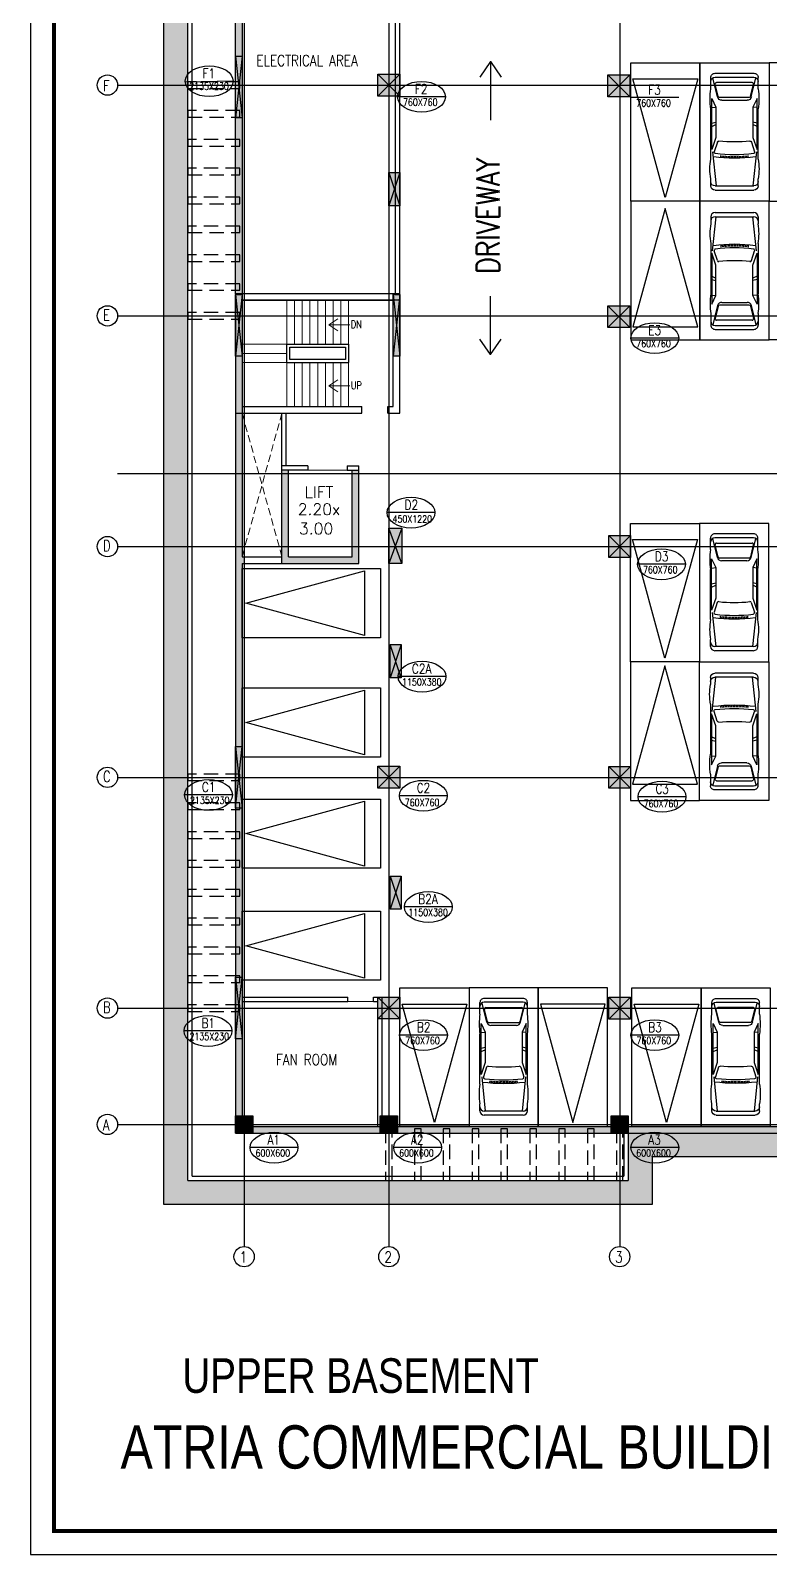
# Model space of a CAD drawing. Extents: x -14054 to 906348, y -36965 to 188562.
# Drawn here: x 792348 to 817974, y 60268 to 113106 of the extents above; entities that cross this region are included whole.
import ezdxf
from ezdxf.enums import TextEntityAlignment as Align

# ---------------------------------------------------------------- set-up
doc = ezdxf.new("R2010")
doc.units = 0
doc.header["$LTSCALE"] = 1000
doc.header["$MEASUREMENT"] = 0
doc.linetypes.add('DASHED', pattern=[0.75, 0.5, -0.25])
doc.linetypes.add('HIDDEN', pattern=[0.375, 0.25, -0.125])
doc.layers.get('0').update_dxf_attribs({"linetype": 'CONTINUOUS'})
for name, color, linetype in [('BOR', 5, 'CONTINUOUS'), ('CAR', 6, 'CONTINUOUS'), ('COL-FIN', 3, 'CONTINUOUS'), ('COL-SOL', 253, 'CONTINUOUS'), ('COL-TX1', 4, 'CONTINUOUS'), ('COL-TX2', 33, 'CONTINUOUS'), ('CROSS', 3, 'CONTINUOUS'), ('GLASS', 9, 'CONTINUOUS'), ('GRID', 8, 'HIDDEN'), ('HATCH', 9, 'CONTINUOUS'), ('HT', 9, 'CONTINUOUS'), ('RETWALL', 7, 'CONTINUOUS'), ('UPPRE', 11, 'CONTINUOUS')]:
    doc.layers.add(name, color=color, linetype=linetype)
for name, color, linetype, lineweight in [('HIDDEN', 7, 'HIDDEN', 15), ('STAIR', 4, 'CONTINUOUS', 15), ('TEXT', 3, 'CONTINUOUS', 15), ('WALL', 2, 'CONTINUOUS', 30), ('WIN', 6, 'CONTINUOUS', 9)]:
    doc.layers.add(name, color=color, linetype=linetype, lineweight=lineweight)
doc.styles.add('ROMANS', font='ROMANS.shx', dxfattribs={"height": 350})
doc.styles.add('STYLE2', font='simplex.shx', dxfattribs={"width": 0.8})
doc.styles.add('SW1', font='arial.ttf')

# ---------------------------------------------------------------- blocks, each defined once
blk = doc.blocks.new('CAR1')
at = {"linetype": 'Continuous'}
for p, q in [((-166, 4334), (-166, 4068)), ((-96, 3029), (38, 4341)), ((0, 4500), (1495, 4500)), ((0, 4341), (1495, 4341)), ((1592, 3029), (1457, 4341)), ((1661, 4334), (1661, 4068)), ((-166, 3305), (-166, 1374)), ((35, 2472), (-123, 2938)), ((-123, 2938), (-123, 967)), ((91, 2650), (-30, 3023)), ((217, 3237), (223, 3173)), ((276, 3242), (281, 3178)), ((335, 3246), (339, 3182)), ((394, 3250), (398, 3186)), ((453, 3253), (456, 3189)), ((512, 3256), (514, 3191)), ((571, 3258), (573, 3193)), ((630, 3259), (631, 3195)), ((689, 3260), (689, 3195)), ((748, 3260), (748, 3196)), ((807, 3260), (806, 3195)), ((866, 3259), (864, 3195)), ((925, 3258), (923, 3193)), ((984, 3256), (981, 3191)), ((1043, 3253), (1040, 3189)), ((1102, 3250), (1098, 3186)), ((1160, 3246), (1156, 3182)), ((1219, 3242), (1214, 3178)), ((1278, 3237), (1273, 3173)), ((1405, 2650), (1526, 3023)), ((1461, 2472), (1619, 2938)), ((1619, 2938), (1619, 967)), ((1661, 3305), (1661, 1374)), ((35, 1300), (35, 2472)), ((1461, 1300), (1461, 2472)), ((-123, 2052), (35, 1978)), ((-123, 1923), (35, 1884)), ((1619, 2052), (1461, 1978)), ((1619, 1923), (1461, 1884)), ((-123, 1317), (35, 1300)), ((-123, 967), (35, 1300)), ((1619, 1317), (1461, 1300)), ((1619, 967), (1461, 1300)), ((-166, 606), (-166, 166)), ((98, 914), (-80, 181)), ((114, 888), (2, 424)), ((1319, 930), (168, 930)), ((259, 1041), (1237, 1041)), ((1372, 888), (1485, 424)), ((1398, 914), (1576, 181)), ((1661, 606), (1661, 166)), ((0, 153), (1495, 153)), ((0, 0), (1495, 0)), ((1431, 356), (56, 356))]:
    blk.add_line(p, q, dxfattribs=at)
for centre, radius, start, end in [((0, 4334), 166, 90.01711, 179.98291), ((0, 4176), 166, 90.01711, 179.98291), ((1495, 4334), 166, 0.0171, 89.98289), ((1495, 4176), 166, 0.0171, 89.98289), ((1947, 3686), 2146, 169.76163, 190.23837), ((-451, 3686), 2146, 349.76163, 10.23837), ((748, -2823), 6100, 82.36711, 97.63289), ((22, 3040), 55.1, 96.83565, 198.16986), ((748, -2891), 6031, 83.02615, 96.97385), ((1473, 3040), 55.1, 341.83015, 83.16435), ((143, 2667), 55.4, 198.10553, 275.97443), ((748, -2856), 5500, 83.75282, 96.24718), ((1352, 2667), 55.4, 264.02557, 341.89445), ((2441, 990), 2635, 171.62164, 188.37836), ((-945, 990), 2635, 351.62164, 8.37837), ((259, 875), 166, 90.04437, 166.31775), ((168, 875), 55.2, 89.91098, 166.26071), ((1237, 875), 166, 13.68224, 89.95563), ((1319, 875), 55.2, 13.73933, 90.08914), ((0, 318), 166, 180.01715, 269.98288), ((0, 165), 165, 179.91745, 270.08243), ((56, 411), 55.2, 166.36609, 269.91083), ((1431, 411), 55.2, 270.08906, 13.63393), ((1495, 318), 166, 270.01713, 359.98285), ((1496, 165), 165, 269.91757, 0.08254)]:
    blk.add_arc(centre, radius, start, end, dxfattribs=at)
blk = doc.blocks.new('*U46')
at = {"layer": 'HATCH', "linetype": 'Continuous'}
h = blk.add_hatch(dxfattribs=at)
h.set_pattern_fill('AR-PARQ1', color=256, scale=200, angle=45, style=0)
h.set_pattern_definition([(135, (558277.8, 51836.5), (-3394.113, 2e-13), [2400, -2400]), (135, (558560.6, 52119.3), (-3394.113, 2e-13), [2400, -2400]), (135, (558843.5, 52402.2), (-3394.113, 2e-13), [2400, -2400]), (135, (559126.3, 52685), (-3394.113, 2e-13), [2400, -2400]), (135, (559409.1, 52967.9), (-3394.113, 2e-13), [2400, -2400]), (135, (559692, 53250.7), (-3394.113, 2e-13), [2400, -2400]), (135, (559974.8, 53533.5), (-3394.113, 2e-13), [2400, -2400]), (45, (556580.7, 53533.5), (3394.113, -2e-13), [2400, -2400]), (45, (556297.9, 53816.4), (3394.113, -2e-13), [2400, -2400]), (45, (556015, 54099.2), (3394.113, -2e-13), [2400, -2400]), (45, (555732.2, 54382), (3394.113, -2e-13), [2400, -2400]), (45, (555449.3, 54665), (3394.113, -2e-13), [2400, -2400]), (45, (555166.5, 54947.8), (3394.113, -2e-13), [2400, -2400]), (45, (554883.7, 55230.6), (3394.113, -2e-13), [2400, -2400])])
h.paths.add_polyline_path([(828524.19, 135527.59), (812384.44, 128568.92), (811709.7, 130074.84), (796975.65, 123722.24), (796975.38, 72400.37), (813907.67, 72400.37), (813907.67, 74050.37), (867647.67, 74050.37), (867647.67, 72400.37), (903337.59, 72400.37), (903337.69, 112114.02), (893725.45, 112114.02), (893725.45, 119284.02), (865188.91, 119284.02), (855815.81, 135527.59)])
h.paths.add_polyline_path([(855336.48, 134697.59), (864709.58, 118454.02), (892895.45, 118454.02), (892895.45, 111284.02), (902507.69, 111284.02), (902507.59, 73230.37), (868477.67, 73230.37), (868477.67, 74880.37), (813077.67, 74880.37), (813077.67, 73230.37), (797805.39, 73230.37), (797805.65, 123176.23), (811286.86, 128988.67), (811961.6, 127482.76), (828695.49, 134697.59)], flags=16)
at = {"layer": 'HT', "linetype": 'Continuous'}
h = blk.add_hatch(color=256, dxfattribs=at)
h.paths.add_polyline_path([(799685.45, 121557.26), (799455.45, 122090.72), (799455.45, 119592.59), (799685.45, 119592.59)])
edge = h.paths.add_edge_path()
edge.add_line((799685.45, 118832.59), (799605.45, 118832.59))
edge.add_line((799605.45, 118832.59), (799525.6, 118832.59))
edge.add_ellipse((798700.59, 118778.17), major_axis=(-829.33, 0), ratio=0.6434108, start_angle=163.681798, end_angle=183.773861, ccw=False)
edge.add_line((799529.47, 118778.17), (799531.13, 118778.17))
edge.add_line((799455.45, 118557.17), (799455.45, 112215.77))
edge.add_line((799455.45, 112215.77), (799685.45, 112215.77))
edge.add_line((799685.45, 112215.77), (799685.45, 118832.59))
h = blk.add_hatch(color=256, dxfattribs=at)
h.paths.add_polyline_path([(799685.45, 110080.77), (799455.45, 110080.77), (799455.45, 109327.59), (799605.54, 109327.59), (799605.54, 109097.59), (799455.45, 109097.59), (799455.45, 108327.59), (799605.54, 108327.59), (799605.54, 108097.59), (799455.45, 108097.59), (799455.45, 107327.59), (799605.54, 107327.59), (799605.54, 107097.59), (799455.45, 107097.59), (799455.45, 106327.59), (799605.54, 106327.59), (799605.54, 106097.59), (799455.45, 106097.59), (799455.45, 105327.59), (799605.54, 105327.59), (799605.54, 105097.59), (799455.45, 105097.59), (799455.45, 104327.59), (799605.54, 104327.59), (799605.54, 104097.59), (799455.45, 104097.59), (799455.45, 103980.74), (799685.45, 103980.74)])
h.paths.add_polyline_path([(799605.54, 109327.59), (799455.45, 109327.59), (799455.45, 109097.59), (799605.54, 109097.59)], flags=16)
h.paths.add_polyline_path([(799605.54, 108327.59), (799455.45, 108327.59), (799455.45, 108097.59), (799605.54, 108097.59)], flags=16)
h.paths.add_polyline_path([(799605.54, 107327.59), (799455.45, 107327.59), (799455.45, 107097.59), (799605.54, 107097.59)], flags=16)
h.paths.add_polyline_path([(799605.54, 106327.59), (799455.45, 106327.59), (799455.45, 106097.59), (799605.54, 106097.59)], flags=16)
h.paths.add_polyline_path([(799605.54, 105327.59), (799455.45, 105327.59), (799455.45, 105097.59), (799605.54, 105097.59)], flags=16)
h.paths.add_polyline_path([(799605.54, 104327.59), (799455.45, 104327.59), (799455.45, 104097.59), (799605.54, 104097.59)], flags=16)
h = blk.add_hatch(color=256, dxfattribs=at)
h.paths.add_polyline_path([(799685.45, 101845.74), (799455.45, 101845.74), (799455.45, 99840.74), (799685.45, 99840.74)])
h.paths.add_polyline_path([(799685.45, 99840.74), (799455.45, 99840.74), (799455.45, 97751.79), (799685.45, 97751.79)])
h.paths.add_polyline_path([(799685.45, 97751.79), (799455.45, 97751.79), (799455.45, 95215.88), (799685.45, 95215.88)])
h.paths.add_polyline_path([(799685.45, 94630.37), (799755.45, 94630.37), (799755.45, 94860.37), (799685.45, 94860.37), (799685.45, 95215.88), (799455.45, 95215.88), (799455.45, 88280.09), (799685.45, 88280.09)])
h = blk.add_hatch(color=256, dxfattribs=at)
h.paths.add_polyline_path([(799685.45, 86145.09), (799605.42, 86145.09), (799605.42, 86097.59), (799455.45, 86097.59), (799455.45, 85327.59), (799605.42, 85327.59), (799605.42, 85097.59), (799455.45, 85097.59), (799455.45, 84327.59), (799605.42, 84327.59), (799605.42, 84097.59), (799455.45, 84097.59), (799455.45, 83327.59), (799605.42, 83327.59), (799605.42, 83097.59), (799455.45, 83097.59), (799455.45, 82327.59), (799605.42, 82327.59), (799605.42, 82097.59), (799455.45, 82097.59), (799455.45, 81327.59), (799605.42, 81327.59), (799605.42, 81097.59), (799455.45, 81097.59), (799455.45, 80327.59), (799605.42, 80327.59), (799605.42, 80280.09), (799685.45, 80280.09)])
h.paths.add_polyline_path([(799605.42, 85327.59), (799455.45, 85327.59), (799455.45, 85097.59), (799605.42, 85097.59)], flags=16)
h.paths.add_polyline_path([(799605.42, 84327.59), (799455.45, 84327.59), (799455.45, 84097.59), (799605.42, 84097.59)], flags=16)
h.paths.add_polyline_path([(799605.42, 83327.59), (799455.45, 83327.59), (799455.45, 83097.59), (799605.42, 83097.59)], flags=16)
h.paths.add_polyline_path([(799605.42, 82327.59), (799455.45, 82327.59), (799455.45, 82097.59), (799605.42, 82097.59)], flags=16)
h.paths.add_polyline_path([(799605.42, 81327.59), (799455.45, 81327.59), (799455.45, 81097.59), (799605.42, 81097.59)], flags=16)
h.paths.add_polyline_path([(799685.45, 78145.09), (799455.45, 78145.09), (799455.45, 75480.37), (799685.45, 75480.37)])
at = {"layer": 'BOR', "color": 2, "ltscale": 140}
blk.add_lwpolyline([(792347.96, 139802.57), (792347.96, 60267.68), (906347.96, 60267.68), (906347.96, 139802.57)], close=True, dxfattribs=at)
at = {"layer": 'BOR', "ltscale": 140, "const_width": 136.54}
blk.add_lwpolyline([(905528.71, 61086.94), (793167.21, 61086.94), (793167.21, 138983.32), (905528.71, 138983.32)], close=True, dxfattribs=at)
at = {"layer": 'CAR'}
for points in [[(815559.38, 107183.38), (813159.38, 107183.38), (813159.38, 111983.38), (815559.38, 111983.38), (815559.38, 107183.38)], [(817959.38, 107183.38), (815559.38, 107183.38), (815559.38, 111983.38), (817959.38, 111983.38), (817959.38, 107183.38)], [(817959.38, 107183.38), (820359.38, 107183.38), (820359.38, 111983.38), (817959.38, 111983.38), (817959.38, 107183.38)], [(815559.38, 107183.38), (813159.38, 107183.38), (813159.38, 102383.38), (815559.38, 102383.38), (815559.38, 107183.38)], [(817959.38, 107183.38), (815559.38, 107183.38), (815559.38, 102383.38), (817959.38, 102383.38), (817959.38, 107183.38)], [(817959.38, 107183.38), (820359.38, 107183.38), (820359.38, 102383.38), (817959.38, 102383.38), (817959.38, 107183.38)], [(815547.82, 91214.23), (813147.82, 91214.23), (813147.82, 96014.23), (815547.82, 96014.23), (815547.82, 91214.23)], [(815547.82, 91214.23), (817947.82, 91214.23), (817947.82, 96014.23), (815547.82, 96014.23), (815547.82, 91214.23)], [(799685.45, 92048.14), (799685.45, 94448.14), (804485.45, 94448.14), (804485.45, 92048.14), (799685.45, 92048.14)], [(815547.82, 91214.23), (813147.82, 91214.23), (813147.82, 86414.23), (815547.82, 86414.23), (815547.82, 91214.23)], [(815547.82, 91214.23), (817947.82, 91214.23), (817947.82, 86414.23), (815547.82, 86414.23), (815547.82, 91214.23)], [(799685.45, 87914.53), (799685.45, 90314.53), (804485.45, 90314.53), (804485.45, 87914.53), (799685.45, 87914.53)], [(799685.45, 84061.16), (799685.45, 86461.16), (804485.45, 86461.16), (804485.45, 84061.16), (799685.45, 84061.16)], [(799685.45, 80174.86), (799685.45, 82574.86), (804485.45, 82574.86), (804485.45, 80174.86), (799685.45, 80174.86)], [(807554.39, 75110.37), (805154.39, 75110.37), (805154.39, 79910.37), (807554.39, 79910.37), (807554.39, 75110.37)], [(807554.39, 75110.37), (809954.39, 75110.37), (809954.39, 79910.37), (807554.39, 79910.37), (807554.39, 75110.37)], [(809954.39, 75110.37), (812354.39, 75110.37), (812354.39, 79910.37), (809954.39, 79910.37), (809954.39, 75110.37)], [(815600.96, 75110.37), (813200.96, 75110.37), (813200.96, 79910.37), (815600.96, 79910.37), (815600.96, 75110.37)], [(818000.96, 75110.37), (815600.96, 75110.37), (815600.96, 79910.37), (818000.96, 79910.37), (818000.96, 75110.37)]]:
    blk.add_lwpolyline(points, dxfattribs=at)
for points in [[(813236.63, 111426.37), (815482.14, 111426.37), (814359.38, 107318.57)], [(813236.63, 102831.91), (815482.14, 102831.91), (814359.38, 106939.71)], [(813225.06, 95457.22), (815470.57, 95457.22), (814347.82, 91349.43)], [(803928.44, 94370.89), (803928.44, 92125.39), (799820.65, 93248.14)], [(813225.06, 86971.24), (815470.57, 86971.24), (814347.82, 91079.04)], [(803928.44, 90237.28), (803928.44, 87991.78), (799820.65, 89114.53)], [(803928.44, 86383.92), (803928.44, 84138.41), (799820.65, 85261.16)], [(803928.44, 82497.62), (803928.44, 80252.11), (799820.65, 81374.86)], [(805231.63, 79353.36), (807477.14, 79353.36), (806354.39, 75245.56)], [(812277.14, 79353.36), (810031.63, 79353.36), (811154.39, 75245.56)], [(813278.21, 79353.36), (815523.71, 79353.36), (814400.96, 75245.56)]]:
    blk.add_lwpolyline(points, close=True, dxfattribs=at)
at = {"layer": 'COL-FIN', "linetype": 'Continuous'}
for p, q in [((804397.67, 111592.59), (805157.67, 110832.59)), ((805157.67, 111592.59), (804397.67, 110832.59)), ((813125.17, 111563.38), (812365.17, 110803.38)), ((812365.17, 111563.38), (813125.17, 110803.38)), ((805157.67, 107030.74), (804777.67, 107030.74)), ((812365.17, 103563.38), (813125.17, 102803.38)), ((813125.17, 103563.38), (812365.17, 102803.38)), ((805227.67, 95850.37), (804777.67, 94630.37)), ((805227.67, 94630.37), (804777.67, 95850.37)), ((813157.67, 95595.88), (812397.67, 94835.88)), ((812397.67, 95595.88), (813157.67, 94835.88)), ((805197.69, 91817.61), (804817.69, 90667.61)), ((805197.69, 90667.61), (804817.69, 91817.61)), ((799455.45, 88280.09), (799685.45, 86145.09)), ((799455.45, 86145.09), (799685.45, 88280.09)), ((805157.67, 87595.88), (804397.67, 86835.88)), ((804397.67, 87595.88), (805157.67, 86835.88)), ((805197.67, 83790.88), (804817.67, 82640.88)), ((804817.67, 83790.88), (805197.67, 82640.88)), ((799455.45, 80280.09), (799685.45, 78145.09)), ((799455.45, 78145.09), (799685.45, 80280.09)), ((804397.67, 79595.88), (805157.67, 78835.88)), ((805157.67, 79595.88), (804397.67, 78835.88)), ((800055.45, 75480.37), (799455.45, 74880.37)), ((799455.45, 75480.37), (800055.45, 74880.37))]:
    blk.add_line(p, q, dxfattribs=at)
for points in [[(799685.45, 112215.77), (799685.45, 110080.77), (799455.45, 110080.77), (799455.45, 112215.77)], [(805157.67, 110832.59), (804397.67, 110832.59), (804397.67, 111592.59), (805157.67, 111592.59)], [(813125.17, 110803.38), (812365.17, 110803.38), (812365.17, 111563.38), (813125.17, 111563.38)], [(799455.45, 101815.74), (799455.45, 103950.74), (799685.45, 103950.74), (799685.45, 101815.74)], [(804927.67, 101815.74), (804927.67, 103950.74), (805157.67, 103950.74), (805157.67, 101815.74)], [(813125.17, 102803.38), (812365.17, 102803.38), (812365.17, 103563.38), (813125.17, 103563.38)], [(804777.67, 94630.37), (804777.67, 95850.37), (805227.67, 95850.37), (805227.67, 94630.37)], [(813157.67, 94835.88), (812397.67, 94835.88), (812397.67, 95595.88), (813157.67, 95595.88)], [(804817.69, 90667.61), (804817.69, 91817.61), (805197.69, 91817.61), (805197.69, 90667.61)], [(799685.45, 88280.09), (799685.45, 86145.09), (799455.45, 86145.09), (799455.45, 88280.09)], [(805157.67, 86835.88), (804397.67, 86835.88), (804397.67, 87595.88), (805157.67, 87595.88)], [(813157.67, 86832.59), (812397.67, 86832.59), (812397.67, 87592.59), (813157.67, 87592.59)], [(804817.67, 82640.88), (804817.67, 83790.88), (805197.67, 83790.88), (805197.67, 82640.88)], [(799685.45, 80280.09), (799685.45, 78145.09), (799455.45, 78145.09), (799455.45, 80280.09)], [(805157.67, 78835.88), (804397.67, 78835.88), (804397.67, 79595.88), (805157.67, 79595.88)], [(813157.67, 78832.59), (812397.67, 78832.59), (812397.67, 79592.59), (813157.67, 79592.59)], [(800055.45, 74880.37), (799455.45, 74880.37), (799455.45, 75480.37), (800055.45, 75480.37)], [(805077.67, 74880.37), (804477.67, 74880.37), (804477.67, 75480.37), (805077.67, 75480.37)], [(813077.67, 74880.37), (812477.67, 74880.37), (812477.67, 75480.37), (813077.67, 75480.37)]]:
    blk.add_lwpolyline(points, close=True, dxfattribs=at)
at = {"layer": 'COL-FIN', "color": 3, "linetype": 'Continuous'}
blk.add_lwpolyline([(805157.67, 107030.74), (804777.67, 107030.74), (804777.67, 108180.74), (805157.67, 108180.74)], close=True, dxfattribs=at)
at = {"layer": 'COL-FIN', "color": 8, "linetype": 'Continuous'}
for points in [[(801297.67, 94860.37), (801297.67, 97860.37), (801067.67, 94860.37), (801067.67, 97860.37)], [(803497.67, 97860.37), (803497.67, 94630.37), (803727.67, 97860.37), (803727.67, 94630.37)], [(803497.67, 94860.37), (803497.67, 94630.37), (801067.67, 94860.37), (801067.67, 94630.37)]]:
    blk.add_solid(points, dxfattribs=at)
at = {"layer": 'COL-SOL', "linetype": 'Continuous'}
for points in [[(799455.45, 112215.77), (799455.45, 110080.77), (799685.45, 112215.77), (799685.45, 110080.77)], [(804397.67, 111592.59), (804397.67, 110832.59), (805157.67, 111592.59), (805157.67, 110832.59)], [(812365.17, 111563.38), (812365.17, 110803.38), (813125.17, 111563.38), (813125.17, 110803.38)], [(804777.67, 108180.74), (804777.67, 107030.74), (805157.67, 108180.74), (805157.67, 107030.74)], [(799455.45, 103950.74), (799455.45, 101815.74), (799685.45, 103950.74), (799685.45, 101815.74)], [(804927.67, 103950.74), (804927.67, 101815.74), (805157.67, 103950.74), (805157.67, 101815.74)], [(812365.17, 103563.38), (812365.17, 102803.38), (813125.17, 103563.38), (813125.17, 102803.38)], [(804777.67, 95850.37), (804777.67, 94630.37), (805227.67, 95850.37), (805227.67, 94630.37)], [(812397.67, 95595.88), (812397.67, 94835.88), (813157.67, 95595.88), (813157.67, 94835.88)], [(804817.69, 91817.61), (804817.69, 90667.61), (805197.69, 91817.61), (805197.69, 90667.61)], [(799455.45, 88280.09), (799455.45, 86145.09), (799685.45, 88280.09), (799685.45, 86145.09)], [(799455.45, 88280.09), (799455.45, 86145.09), (799685.45, 88280.09), (799685.45, 86145.09)], [(804397.67, 87595.88), (804397.67, 86835.88), (805157.67, 87595.88), (805157.67, 86835.88)], [(812397.67, 87592.59), (812397.67, 86832.59), (813157.67, 87592.59), (813157.67, 86832.59)], [(804817.67, 83790.88), (804817.67, 82640.88), (805197.67, 83790.88), (805197.67, 82640.88)]]:
    blk.add_solid(points, dxfattribs=at)
at = {"layer": 'COL-SOL', "color": 253, "linetype": 'Continuous'}
for points in [[(799455.45, 80280.09), (799455.45, 78145.09), (799685.45, 80280.09), (799685.45, 78145.09)], [(799455.45, 80280.09), (799455.45, 78145.09), (799685.45, 80280.09), (799685.45, 78145.09)], [(804397.67, 79595.88), (804397.67, 78835.88), (805157.67, 79595.88), (805157.67, 78835.88)], [(812397.67, 79592.59), (812397.67, 78832.59), (813157.67, 79592.59), (813157.67, 78832.59)], [(799455.45, 75480.37), (799455.45, 74880.37), (800055.45, 75480.37), (800055.45, 74880.37)], [(804477.67, 75480.37), (804477.67, 74880.37), (805077.67, 75480.37), (805077.67, 74880.37)], [(812477.67, 75480.37), (812477.67, 74880.37), (813077.67, 75480.37), (813077.67, 74880.37)]]:
    blk.add_solid(points, dxfattribs=at)
at = {"layer": 'COL-TX1', "color": 1}
for p, q in [((799374, 111347.43), (797715.33, 111317.43)), ((806736.18, 110808.17), (805077.51, 110808.17)), ((814824.54, 110778.17), (813165.88, 110778.17)), ((814824.54, 102441.55), (813165.88, 102441.55)), ((806373.87, 96388.93), (804715.2, 96388.93)), ((815057.17, 94598.77), (813398.51, 94598.77)), ((806754.35, 90704.95), (805095.68, 90704.95)), ((799350.68, 86602.8), (797692.02, 86602.8)), ((806799, 86574.87), (805140.34, 86574.87)), ((815075.01, 86541.04), (813416.35, 86541.04)), ((806973.07, 82718.42), (805314.41, 82718.42)), ((799333.76, 78418.54), (797675.1, 78418.54)), ((806804.46, 78275.62), (805145.79, 78275.62)), ((814824.54, 78275.62), (813165.88, 78275.62)), ((801622.07, 74375.11), (799963.41, 74375.11)), ((806602.15, 74375.11), (804943.49, 74375.11)), ((814824.54, 74375.11), (813165.88, 74375.11))]:
    blk.add_line(p, q, dxfattribs=at)
for centre in [(798544.66, 111347.43), (805906.85, 110808.17), (813995.21, 102441.55), (805544.54, 96388.93), (814227.84, 94598.77), (805925.01, 90704.95), (798521.35, 86602.8), (805969.67, 86574.87), (814245.68, 86541.04), (806143.74, 82718.42), (798504.43, 78418.54), (805975.12, 78275.62), (813995.21, 78275.62), (800792.74, 74375.11), (805772.82, 74375.11), (813995.21, 74375.11)]:
    blk.add_ellipse(centre, major_axis=(-829.33, 0), ratio=0.6434108, dxfattribs=at)
at = {"layer": 'CROSS', "color": 3, "linetype": 'Continuous'}
for p, q in [((799455.45, 112215.77), (799685.45, 110080.77)), ((799685.45, 112215.77), (799455.45, 110080.77)), ((804777.67, 108180.74), (805157.67, 107030.74)), ((805157.67, 108180.74), (804777.67, 107030.74)), ((799455.45, 103950.74), (799685.45, 101815.74)), ((799685.45, 103950.74), (799455.45, 101815.74)), ((804927.67, 103950.74), (805157.67, 101815.74)), ((805157.67, 103950.74), (804927.67, 101815.74)), ((813157.67, 79592.59), (812397.67, 78832.59)), ((812397.67, 79592.59), (813157.67, 78832.59)), ((805077.67, 75480.37), (804477.67, 74880.37)), ((804477.67, 75480.37), (805077.67, 74880.37)), ((812477.67, 75480.37), (813077.67, 74880.37)), ((813077.67, 75480.37), (812477.67, 74880.37))]:
    blk.add_line(p, q, dxfattribs=at)
at = {"layer": 'CROSS', "linetype": 'Continuous'}
for p, q in [((812397.67, 87592.59), (813157.67, 86832.59)), ((813157.67, 87592.59), (812397.67, 86832.59))]:
    blk.add_line(p, q, dxfattribs=at)
at = {"layer": 'GLASS', "color": 1, "linetype": 'Continuous'}
for centre in [(795015.69, 111212.59), (795015.69, 103212.59), (795015.69, 95212.59), (795015.69, 87212.59), (795015.69, 79212.59), (795015.69, 75180.37), (799755.45, 70594.02), (804777.67, 70594.02), (812777.67, 70594.02)]:
    blk.add_circle(centre, 352.83, dxfattribs=at)
at = {"layer": 'GRID', "color": 8, "linetype": 'Continuous'}
for p, q in [((799755.45, 138599.3), (799755.45, 70946.85)), ((804777.67, 138599.3), (804777.67, 70946.85)), ((812777.67, 138599.3), (812777.67, 70946.85)), ((795368.52, 111212.59), (904491.58, 111212.59)), ((795368.52, 103212.59), (904491.58, 103212.59)), ((795368.52, 97751.79), (904491.58, 97751.79)), ((795368.51, 95215.88), (904491.58, 95215.88)), ((795368.52, 87212.59), (904491.58, 87212.59)), ((795368.52, 79212.59), (904491.58, 79212.59)), ((795368.52, 75180.37), (904491.58, 75180.37))]:
    blk.add_line(p, q, dxfattribs=at)
at = {"layer": 'HIDDEN', "color": 7}
for p, q in [((801067.67, 94860.37), (799685.45, 99840.74)), ((801067.67, 99840.74), (799685.45, 94860.37))]:
    blk.add_line(p, q, dxfattribs=at)
at = {"layer": 'HT', "linetype": 'Continuous'}
blk.add_solid([(800055.45, 75110.37), (800055.45, 74880.37), (900257.67, 75110.37), (900257.67, 74880.37)], dxfattribs=at)
at = {"layer": 'RETWALL', "color": 7, "linetype": 'Continuous'}
blk.add_lwpolyline([(813907.67, 74050.37), (813907.67, 72400.37), (796975.38, 72400.37), (796975.65, 123722.24), (811709.7, 130074.84), (812384.44, 128568.92), (828524.19, 135527.59), (855815.81, 135527.59), (865188.91, 119284.02), (893725.45, 119284.02), (893725.45, 112114.02), (903337.69, 112114.02), (903337.59, 72400.37), (867647.67, 72400.37), (867647.67, 74050.37)], close=True, dxfattribs=at)
at = {"layer": 'RETWALL', "linetype": 'DASHED'}
for points in [[(799605.54, 111327.59), (797805.54, 111327.59), (797805.54, 111097.59), (799605.54, 111097.59)], [(799605.54, 110327.59), (797805.54, 110327.59), (797805.54, 110097.59), (799605.54, 110097.59)], [(799605.54, 109327.59), (797805.54, 109327.59), (797805.54, 109097.59), (799605.54, 109097.59)], [(799605.54, 108327.59), (797805.54, 108327.59), (797805.54, 108097.59), (799605.54, 108097.59)], [(799605.54, 107327.59), (797805.54, 107327.59), (797805.54, 107097.59), (799605.54, 107097.59)], [(799605.54, 106327.59), (797805.54, 106327.59), (797805.54, 106097.59), (799605.54, 106097.59)], [(799605.54, 105327.59), (797805.54, 105327.59), (797805.54, 105097.59), (799605.54, 105097.59)], [(799605.54, 104327.59), (797805.54, 104327.59), (797805.54, 104097.59), (799605.54, 104097.59)], [(799605.54, 103327.59), (797805.54, 103327.59), (797805.54, 103097.59), (799605.54, 103097.59)], [(799605.42, 87327.59), (797805.42, 87327.59), (797805.42, 87097.59), (799605.42, 87097.59)], [(799605.42, 86327.59), (797805.42, 86327.59), (797805.42, 86097.59), (799605.42, 86097.59)], [(799605.42, 85327.59), (797805.42, 85327.59), (797805.42, 85097.59), (799605.42, 85097.59)], [(799605.42, 84327.59), (797805.42, 84327.59), (797805.42, 84097.59), (799605.42, 84097.59)], [(799605.42, 83327.59), (797805.42, 83327.59), (797805.42, 83097.59), (799605.42, 83097.59)], [(799605.42, 82327.59), (797805.42, 82327.59), (797805.42, 82097.59), (799605.42, 82097.59)], [(799605.42, 81327.59), (797805.42, 81327.59), (797805.42, 81097.59), (799605.42, 81097.59)], [(799605.42, 80327.59), (797805.42, 80327.59), (797805.42, 80097.59), (799605.42, 80097.59)], [(799605.42, 79327.59), (797805.42, 79327.59), (797805.42, 79097.59), (799605.42, 79097.59)], [(804662.67, 75030.37), (804662.67, 73230.37), (804892.67, 73230.37), (804892.67, 75030.37)], [(805662.67, 75030.37), (805662.67, 73230.37), (805892.67, 73230.37), (805892.67, 75030.37)], [(806662.67, 75030.37), (806662.67, 73230.37), (806892.67, 73230.37), (806892.67, 75030.37)], [(807662.67, 75030.37), (807662.67, 73230.37), (807892.67, 73230.37), (807892.67, 75030.37)], [(808662.67, 75030.37), (808662.67, 73230.37), (808892.67, 73230.37), (808892.67, 75030.37)], [(809662.67, 75030.37), (809662.67, 73230.37), (809892.67, 73230.37), (809892.67, 75030.37)], [(810662.67, 75030.37), (810662.67, 73230.37), (810892.67, 73230.37), (810892.67, 75030.37)], [(811662.67, 75030.37), (811662.67, 73230.37), (811892.67, 73230.37), (811892.67, 75030.37)], [(812662.67, 75030.37), (812662.67, 73230.37), (812892.67, 73230.37), (812892.67, 75030.37)]]:
    blk.add_lwpolyline(points, close=True, dxfattribs=at)
at = {"layer": 'STAIR', "color": 5}
for p, q in [((801234.7, 103751.75), (801234.71, 102227.7)), ((801502.67, 102227.7), (801502.67, 103751.75)), ((801770.63, 102227.7), (801770.63, 103751.75)), ((802038.6, 102227.7), (802038.6, 103751.75)), ((802306.56, 102227.7), (802306.56, 103751.75)), ((802574.52, 102227.7), (802574.52, 103751.75)), ((802842.49, 102227.7), (802842.49, 103751.75)), ((803110.45, 102227.7), (803110.45, 103751.75)), ((803378.41, 103751.75), (803378.41, 102227.7)), ((801234.71, 102227.7), (799685.45, 102227.7)), ((801234.71, 101910.26), (799685.45, 101910.26)), ((799685.45, 101592.82), (801234.71, 101592.82)), ((801234.7, 100070.74), (801234.71, 101594.79)), ((801502.67, 101594.79), (801502.67, 100070.74)), ((801770.63, 101594.79), (801770.63, 100070.74)), ((802038.6, 101594.79), (802038.6, 100070.74)), ((802306.56, 101594.79), (802306.56, 100070.74)), ((802574.52, 101594.79), (802574.52, 100070.74)), ((802842.49, 101594.79), (802842.49, 100070.74)), ((803110.45, 101594.79), (803110.45, 100070.74)), ((803378.41, 100070.74), (803378.41, 101594.79))]:
    blk.add_line(p, q, dxfattribs=at)
at = {"layer": 'TEXT'}
for p, q in [((802695.65, 102904.6), (803000.46, 103114.64)), ((802695.65, 102904.6), (803000.46, 102694.55)), ((802695.65, 102904.59), (803416.92, 102904.59)), ((802695.65, 100787.43), (803000.46, 100997.47)), ((802695.65, 100787.43), (803000.46, 100577.39)), ((802695.65, 100787.43), (803416.92, 100787.43))]:
    blk.add_line(p, q, dxfattribs=at)
at = {"layer": 'UPPRE'}
for p, q in [((797805.39, 73230.37), (797805.6, 114255.77)), ((797955.39, 73380.37), (797955.6, 114255.77)), ((812927.67, 74880.37), (812927.67, 73380.37)), ((813077.67, 74880.37), (813077.67, 73230.37)), ((817042.67, 74880.37), (817192.67, 74880.37)), ((797805.39, 73230.37), (813077.67, 73230.37)), ((797955.39, 73380.37), (812927.67, 73380.37))]:
    blk.add_line(p, q, dxfattribs=at)
at = {"layer": 'WALL', "linetype": 'Continuous'}
for p, q in [((805007.67, 103980.74), (805007.67, 123811.07)), ((805157.67, 103980.74), (805157.67, 123811.07)), ((799455.45, 103980.74), (799455.45, 122090.72)), ((799685.45, 121939.42), (799685.45, 94860.37)), ((808303.21, 112027.38), (807932.92, 111490.04)), ((808303.21, 112037.85), (808303.2, 110000.51)), ((808303.21, 112027.38), (808673.48, 111490.03)), ((805157.67, 103750.74), (799685.45, 103750.74)), ((799685.45, 103750.74), (804927.67, 103750.74)), ((799685.45, 103750.74), (799685.45, 94860.37)), ((804927.67, 100068.77), (804927.67, 103750.74)), ((804927.67, 100068.77), (804927.67, 103673.52)), ((805157.67, 99838.77), (805157.67, 103980.74)), ((808303.21, 101861.05), (808303.2, 103898.4)), ((801234.71, 101590.74), (801234.71, 102230.74)), ((801234.71, 102230.74), (803378.41, 102230.74)), ((803378.41, 102230.74), (803378.41, 101590.74)), ((808303.21, 101871.52), (807932.92, 102408.86)), ((808303.21, 101871.52), (808673.48, 102408.87)), ((801234.71, 101590.74), (803378.41, 101590.74)), ((799685.45, 100070.74), (803835.63, 100070.74)), ((803835.63, 99840.74), (803835.63, 100070.74)), ((804735.63, 99838.77), (804735.63, 100068.77)), ((804735.63, 100068.77), (804927.67, 100068.77)), ((799455.45, 99840.74), (803835.63, 99840.74)), ((804735.63, 99838.77), (805157.67, 99838.77)), ((799685.45, 79595.88), (803347.67, 79595.88)), ((799685.45, 79445.88), (803347.67, 79445.88)), ((803347.67, 79445.88), (803347.67, 79595.88)), ((804247.67, 79595.88), (804547.67, 79595.88)), ((804247.67, 79445.88), (804247.67, 79595.88)), ((804247.67, 79445.88), (804397.67, 79445.88)), ((804397.67, 75110.37), (804397.67, 79445.88)), ((804547.67, 75030.37), (804547.67, 79595.88))]:
    blk.add_line(p, q, dxfattribs=at)
at = {"layer": 'WALL'}
for p, q in [((801067.67, 94630.37), (801067.67, 99840.74)), ((801217.67, 98010.37), (801217.67, 99840.74)), ((801967.67, 98010.37), (801067.67, 98010.37)), ((801967.67, 97860.37), (801067.67, 97860.37)), ((801297.67, 94860.37), (801297.67, 97860.37)), ((801967.67, 98010.37), (801967.67, 97860.37)), ((803327.67, 98010.37), (803327.67, 97860.37)), ((803327.67, 98010.37), (803727.67, 98010.37)), ((803327.67, 97860.37), (803727.67, 97860.37)), ((803497.67, 94860.37), (803497.67, 97860.37)), ((803727.67, 94630.37), (803727.67, 98010.37)), ((799685.45, 94860.37), (801067.67, 94860.37)), ((799685.45, 94630.37), (803727.67, 94630.37)), ((801297.67, 94860.37), (803497.67, 94860.37))]:
    blk.add_line(p, q, dxfattribs=at)
at = {"layer": 'WALL', "linetype": 'Continuous'}
for points in [[(799685.45, 94630.37), (799685.45, 75110.37), (900627.69, 75110.37), (900627.5, 111054.02), (896057.67, 111054.02)], [(805157.67, 103980.74), (799455.45, 103980.74), (799455.45, 74880.37), (900857.69, 74880.37), (900857.54, 103449.07)]]:
    blk.add_lwpolyline(points, dxfattribs=at)
blk.add_lwpolyline([(801336.32, 102126.1), (803276.81, 102126.1), (803276.81, 101694.42), (801336.32, 101694.42)], close=True, dxfattribs=at)
at = {"layer": 'WIN', "linetype": 'Continuous'}
for p, q in [((801967.67, 97860.37), (803327.67, 97860.37)), ((803347.67, 79445.88), (804247.67, 79445.88))]:
    blk.add_line(p, q, dxfattribs=at)
at = {"layer": 'CAR', "yscale": 0.899999999996728, "zscale": 0.899999999996728}
for p, xscale, rotation in [((816084.62, 111623.4), -0.899999999996728, 179.9999999999999), ((817422.58, 95654.26), 0.899999999996728, 180.0000000000001), ((817422.58, 86774.21), -0.899999999996728, 359.9999999999999), ((809429.15, 79550.39), 0.899999999996728, 180), ((816126.2, 79550.39), -0.899999999996728, 180)]:
    blk.add_blockref('CAR1', p, dxfattribs=dict(at, xscale=xscale, rotation=rotation))
at = {"layer": 'CAR', "xscale": 0.899999999996728, "yscale": 0.899999999996728, "zscale": 0.899999999996728}
blk.add_blockref('CAR1', (816084.62, 102743.35), dxfattribs=at)
at = {"layer": 'BOR', "color": 3, "ltscale": 140, "style": 'SW1', "width": 0.8}
for s, height, p in [('UPPER BASEMENT', 1200, (803796.28, 66472.08)), ('ATRIA COMMERCIAL BUILDING AT, WORLI.', 1500, (812794.23, 63868.33))]:
    blk.add_text(s, height=height, dxfattribs=at).set_placement(p, align=Align.MIDDLE)
at = {"layer": 'COL-TX1', "style": 'STYLE2', "width": 0.8}
for s, p in [('F1', (798314.2, 111452.54)), ('F2', (805676.38, 110913.29)), ('F3', (813764.75, 110883.29)), ('E3', (813764.75, 102546.67)), ('D2', (805314.07, 96494.04)), ('D3', (813997.37, 94703.89)), ('C2A', (805571.83, 90810.06)), ('C1', (798290.89, 86707.92)), ('C2', (805739.21, 86679.98)), ('C3', (814015.22, 86646.16)), ('B2A', (805790.55, 82823.54)), ('B1', (798273.96, 78523.66)), ('B2', (805744.66, 78380.73)), ('B3', (813764.75, 78380.73)), ('A1', (800562.27, 74480.22)), ('A2', (805542.35, 74480.22)), ('A3', (813764.75, 74480.22))]:
    blk.add_text(s, height=335.415, dxfattribs=at).set_placement(p)
at = {"layer": 'COL-TX2', "color": 4, "style": 'STYLE2', "width": 0.8}
for s, p in [('2135X230', (797851.95, 111049.14)), ('760X760', (805263.82, 110494.76)), ('760X760', (813352.18, 110464.76)), ('760X760', (813352.18, 102128.14)), ('450X1220', (804901.51, 96045.76)), ('760X760', (813584.81, 94285.36)), ('1150X380', (805230.85, 90391.54)), ('2135X230', (797878.33, 86289.39)), ('760X760', (805326.65, 86213.33)), ('760X760', (813610.57, 86179.51)), ('1150X380', (805449.57, 82405.01)), ('2135X230', (797861.4, 78105.13)), ('760X760', (805340.02, 77962.2)), ('760X760', (813360.1, 77962.2)), ('600X600', (800149.71, 74061.7)), ('600X600', (805129.79, 74061.7)), ('600X600', (813352.18, 74061.7))]:
    blk.add_text(s, height=250, dxfattribs=at).set_placement(p)
at = {"layer": 'TEXT', "style": 'ROMANS', "width": 0.8}
for s, height, rotation, p in [('ELECTRICAL AREA', 381.012, 359.999599, (800181.99, 111874.92)), ('DRIVEWAY', 800, 89.999599, (808610.55, 104669.1)), ('FAN ROOM', 381.012, 359.999599, (800858.84, 77235.28))]:
    blk.add_text(s, height=height, rotation=rotation, dxfattribs=at).set_placement(p)
for s, height, p in [('F', 381.01, (794858.39, 110996.96)), ('E', 381.01, (794858.39, 103052.4)), ('DN', 259.34, (803458.03, 102789.57)), ('UP', 259.34, (803458.03, 100672.41)), ('D', 381.01, (794858.39, 95052.4)), ('C', 381.01, (794858.39, 87052.4)), ('B', 381.01, (794858.39, 79050.77)), ('A', 381.01, (794858.39, 74973.66)), ('1', 381.01, (799598.15, 70387.32)), ('2', 381.01, (804620.37, 70387.32)), ('3', 381.01, (812620.37, 70387.32))]:
    blk.add_text(s, height=height, dxfattribs=at).set_placement(p)
at = {"layer": 'TEXT', "style": 'ROMANS'}
for s, p in [('LIFT', (802353.03, 97096.9)), ('2.20x', (802353.03, 96507.4)), ('3.00 ', (802388.33, 95836.28))]:
    blk.add_text(s, height=396, dxfattribs=at).set_placement(p, align=Align.MIDDLE)

msp = doc.modelspace()

# ---------------------------------------------------------------- block references
at = {"layer": 'TEXT'}
msp.add_blockref('*U46', (0, 0), dxfattribs=at)

doc.saveas('drawing.dxf')
